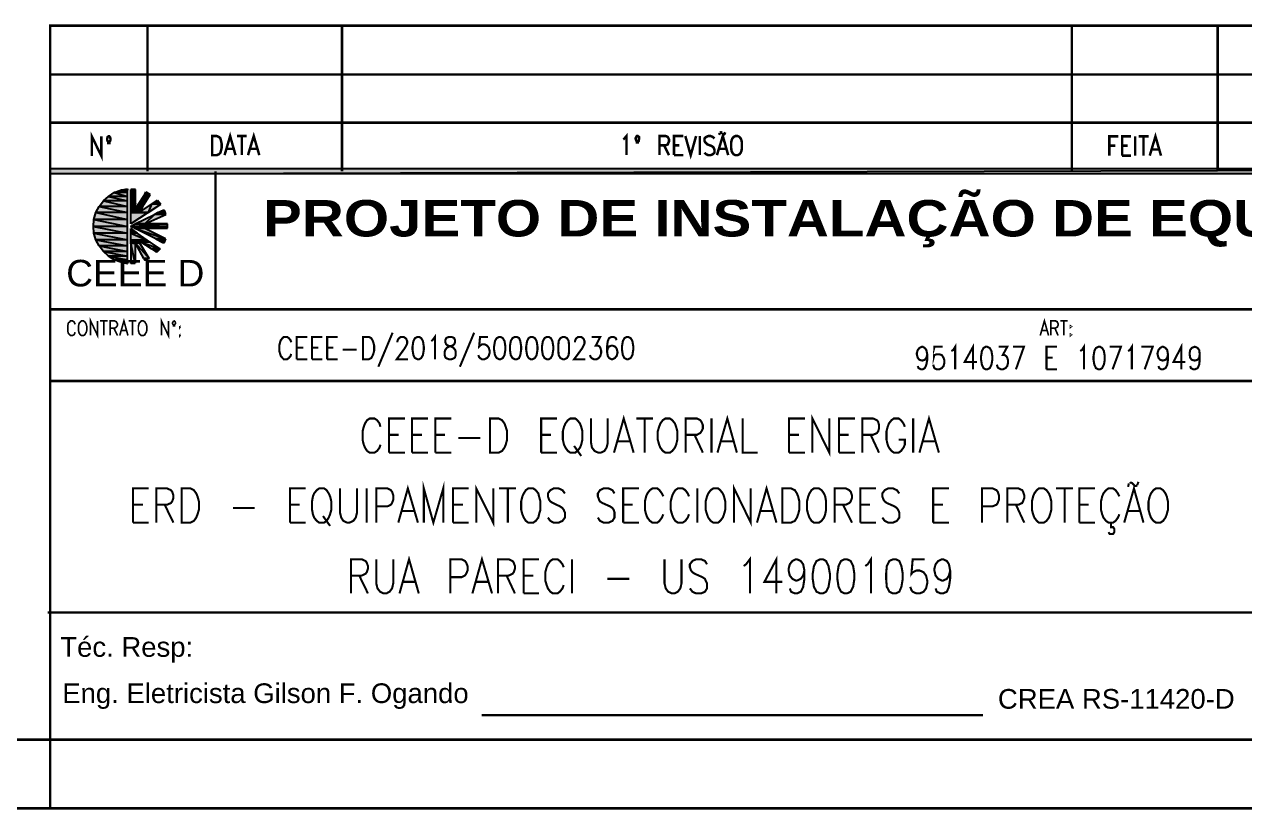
# Model space of a CAD drawing. Header units: millimetres. Extents: x 7 to 427, y 16 to 313.
# Drawn here: x 239.7 to 363.7, y 15.7 to 95.5 of the extents above; entities that cross this region are included whole.
import ezdxf

# ---------------------------------------------------------------- set-up
doc = ezdxf.new("R2010")
doc.units = ezdxf.units.MM
for name, color, linetype in [('H', 7, 'Continuous'), ('P', 7, 'Continuous'), ('T', 7, 'Continuous')]:
    doc.layers.add(name, color=color, linetype=linetype)

msp = doc.modelspace()

# ---------------------------------------------------------------- hatches: boundary and pattern name
at = {"layer": 'H', "linetype": 'Continuous'}
for points in [[(242.27, 80.257), (242.27, 80.768), (420.247, 80.768), (420.247, 80.257), (242.27, 80.257)], [(248.197, 77.982), (248.797, 78.352), (250.155, 78.352), (250.155, 77.982), (248.197, 77.982)], [(248.797, 78.352), (249.467, 78.617), (250.155, 78.617), (250.155, 78.352), (248.797, 78.352)], [(249.467, 78.617), (250.155, 78.74), (250.155, 78.617), (249.467, 78.617)], [(250.49, 77.17), (250.49, 78.705), (250.948, 78.705), (250.948, 77.17), (250.49, 77.17)], [(251.248, 77.17), (251.883, 78.193), (252.43, 78.193), (251.848, 77.17), (251.248, 77.17)], [(251.883, 78.193), (252.007, 78.44), (252.43, 78.193), (251.883, 78.193)], [(246.927, 76.323), (247.262, 76.958), (250.155, 76.958), (250.155, 76.323), (246.927, 76.323)], [(247.262, 76.958), (247.685, 77.523), (250.155, 77.523), (250.155, 76.958), (247.262, 76.958)], [(247.685, 77.523), (248.197, 77.982), (250.155, 77.982), (250.155, 77.523), (247.685, 77.523)], [(250.49, 76.623), (250.49, 77.17), (250.948, 77.17), (250.948, 76.623), (250.49, 76.623)], [(250.948, 76.623), (251.248, 77.17), (251.848, 77.17), (251.548, 76.623), (250.948, 76.623)], [(251.337, 76.323), (252.554, 77.17), (253.524, 77.17), (252.218, 76.323), (251.337, 76.323)], [(252.554, 77.17), (253.189, 77.593), (253.524, 77.17), (252.554, 77.17)], [(246.68, 74.93), (246.715, 75.653), (250.155, 75.653), (250.155, 74.93), (246.68, 74.93)], [(246.715, 75.653), (246.927, 76.323), (250.155, 76.323), (250.155, 75.653), (246.715, 75.653)], [(250.49, 76.323), (250.49, 76.623), (251.548, 76.623), (251.337, 76.323), (250.49, 76.323)], [(250.49, 75.177), (250.49, 76.323), (252.218, 76.323), (250.49, 75.177)], [(250.913, 75.177), (252.906, 76.165), (254.035, 76.165), (251.883, 75.177), (250.913, 75.177)], [(252.906, 76.165), (253.242, 76.323), (253.965, 76.323), (254.035, 76.165), (252.906, 76.165)], [(253.242, 76.323), (253.824, 76.623), (253.965, 76.323), (253.242, 76.323)], [(246.715, 74.26), (246.68, 74.93), (250.155, 74.93), (250.155, 74.26), (246.715, 74.26)], [(250.437, 74.93), (250.913, 75.177), (254.212, 75.177), (254.212, 74.93), (250.437, 74.93)], [(250.825, 74.754), (250.437, 74.93), (254.212, 74.93), (254.212, 74.754), (250.825, 74.754)], [(250.49, 74.26), (250.49, 74.718), (251.125, 74.26), (250.49, 74.26)], [(253.03, 73.66), (250.825, 74.754), (251.848, 74.754), (254, 73.66), (253.03, 73.66)], [(246.927, 73.572), (246.715, 74.26), (250.155, 74.26), (250.155, 73.572), (246.927, 73.572)], [(247.262, 72.937), (246.927, 73.572), (250.155, 73.572), (250.155, 72.937), (247.262, 72.937)], [(250.49, 73.537), (250.49, 74.26), (251.125, 74.26), (252.13, 73.537), (250.49, 73.537)], [(250.49, 73.325), (250.49, 73.537), (251.213, 73.537), (251.337, 73.325), (250.49, 73.325)], [(250.49, 73.237), (250.49, 73.325), (250.913, 73.325), (250.913, 73.237), (250.49, 73.237)], [(250.49, 71.173), (250.49, 73.237), (250.913, 71.208), (250.49, 71.173)], [(250.913, 71.208), (250.49, 73.237), (250.913, 73.237), (250.913, 71.208)], [(250.948, 73.237), (250.913, 73.325), (251.337, 73.325), (251.372, 73.237), (250.948, 73.237)], [(251.795, 71.667), (250.948, 73.237), (251.372, 73.237), (252.342, 71.667), (251.795, 71.667)], [(251.548, 73.325), (251.213, 73.537), (252.13, 73.537), (252.43, 73.325), (251.548, 73.325)], [(252.554, 72.637), (251.548, 73.325), (252.43, 73.325), (253.453, 72.637), (252.554, 72.637)], [(253.824, 73.237), (253.665, 73.325), (253.03, 73.66), (253.877, 73.325), (253.824, 73.237)], [(253.877, 73.325), (253.03, 73.66), (254, 73.66), (253.877, 73.325)], [(247.685, 72.39), (247.262, 72.937), (250.155, 72.937), (250.155, 72.39), (247.685, 72.39)], [(248.197, 71.931), (247.685, 72.39), (250.155, 72.39), (250.155, 71.931), (248.197, 71.931)], [(253.118, 72.302), (252.977, 72.39), (252.554, 72.637), (253.189, 72.39), (253.118, 72.302)], [(253.189, 72.39), (252.554, 72.637), (253.453, 72.637), (253.189, 72.39)], [(248.797, 71.543), (248.197, 71.931), (250.155, 71.931), (250.155, 71.543), (248.797, 71.543)], [(249.467, 71.296), (248.797, 71.543), (250.155, 71.543), (250.155, 71.296), (249.467, 71.296)], [(250.102, 71.173), (249.467, 71.296), (250.155, 71.173), (250.102, 71.173)], [(250.155, 71.173), (249.467, 71.296), (250.155, 71.296), (250.155, 71.173)], [(251.919, 71.455), (251.883, 71.543), (251.795, 71.667), (252.06, 71.543), (251.919, 71.455)], [(252.06, 71.543), (251.795, 71.667), (252.342, 71.667), (252.06, 71.543)]]:
    msp.add_hatch(color=256, dxfattribs=at).paths.add_polyline_path(points)

# ---------------------------------------------------------------- linework, layer by layer
at = {"layer": 'P'}
for points, const_width in [([(242.27, 22.789), (242.27, 95.338), (420.229, 95.338), (420.229, 22.789), (242.27, 22.789)], 0.254), ([(252.166, 80.522), (252.166, 95.338)], 0.254), ([(271.939, 80.522), (271.939, 95.338)], 0.254), ([(346.11, 80.522), (346.11, 95.338)], 0.254), ([(360.927, 80.522), (360.927, 95.338)], 0.254), ([(242.27, 90.382), (420.229, 90.382)], 0.254), ([(242.27, 85.478), (420.229, 85.478)], 0.254), ([(246.503, 82.091), (246.503, 84.085), (247.474, 82.091), (247.474, 84.085)], 0.254), ([(259.997, 82.18), (260.562, 84.12), (261.108, 82.18)], 0.254), ([(262.378, 82.18), (262.961, 84.12), (263.525, 82.18)], 0.254), ([(300.514, 83.785), (300.637, 83.873), (300.849, 84.12), (300.849, 82.18)], 0.254), ([(310.039, 82.18), (310.638, 84.12), (311.185, 82.18)], 0.254), ([(310.25, 84.243), (310.339, 84.42)], 0.254), ([(310.55, 84.455), (310.48, 84.49), (310.409, 84.49), (310.339, 84.455)], 0.254), ([(310.55, 84.42), (310.586, 84.332)], 0.254), ([(310.638, 84.349), (310.691, 84.296), (310.78, 84.296), (310.85, 84.349)], 0.254), ([(310.797, 84.332), (310.885, 84.508)], 0.254), ([(354.03, 82.127), (354.612, 84.085), (355.177, 82.127)], 0.254), ([(248.285, 84.085), (248.197, 84.085), (248.109, 84.032), (248.056, 83.82), (248.056, 83.749), (248.109, 83.608), (248.197, 83.538), (248.285, 83.538), (248.356, 83.608), (248.408, 83.749), (248.408, 83.82), (248.356, 83.996), (248.285, 84.085)], 0.254), ([(248.056, 83.397), (248.408, 83.397)], 0.254), ([(258.727, 82.18), (258.727, 84.12), (259.203, 84.12), (259.415, 84.032), (259.574, 83.873), (259.627, 83.661), (259.697, 83.361), (259.697, 82.903), (259.627, 82.638), (259.574, 82.427), (259.415, 82.268), (259.203, 82.18), (258.727, 82.18)], 0.254), ([(261.267, 84.12), (262.255, 84.12)], 0.254), ([(261.743, 84.12), (261.743, 82.18)], 0.254), ([(301.995, 84.12), (301.907, 84.12), (301.837, 84.032), (301.784, 83.908), (301.784, 83.82), (301.837, 83.661), (301.907, 83.573), (301.995, 83.573), (302.084, 83.608), (302.119, 83.82), (302.119, 83.908), (302.119, 84.032), (301.995, 84.12)], 0.254), ([(301.784, 83.485), (302.119, 83.485)], 0.254), ([(304.2, 82.18), (304.2, 84.12), (304.835, 84.12), (305.047, 84.032), (305.082, 83.961), (305.17, 83.785), (305.17, 83.573), (305.082, 83.397), (305.047, 83.273), (304.835, 83.185), (304.2, 83.185)], 0.254), ([(304.659, 83.185), (305.17, 82.18)], 0.254), ([(305.682, 82.18), (305.682, 84.12), (306.617, 84.12)], 0.254), ([(305.682, 83.185), (306.229, 83.185)], 0.254), ([(306.828, 84.12), (307.375, 82.18), (307.922, 84.12)], 0.254), ([(308.31, 84.12), (308.31, 82.18)], 0.254), ([(309.792, 83.873), (309.615, 84.032), (309.404, 84.12), (309.157, 84.12), (308.945, 84.032), (308.769, 83.873), (308.769, 83.661), (308.857, 83.485), (308.945, 83.397), (309.069, 83.273), (309.492, 83.114), (309.615, 83.026), (309.704, 82.938), (309.792, 82.726), (309.792, 82.427), (309.615, 82.268), (309.404, 82.18), (309.157, 82.18), (308.945, 82.268), (308.769, 82.427)], 0.254), ([(311.908, 84.12), (311.732, 84.032), (311.609, 83.873), (311.52, 83.661), (311.485, 83.397), (311.485, 82.938), (311.52, 82.638), (311.609, 82.427), (311.732, 82.268), (311.908, 82.18), (312.155, 82.18), (312.332, 82.268), (312.455, 82.427), (312.543, 82.638), (312.579, 82.938), (312.579, 83.397), (312.543, 83.661), (312.455, 83.873), (312.332, 84.032), (312.155, 84.12), (311.908, 84.12)], 0.254), ([(349.92, 82.127), (349.92, 84.085), (350.855, 84.085)], 0.254), ([(349.92, 83.15), (350.52, 83.15)], 0.254), ([(351.226, 82.127), (351.226, 84.085), (352.125, 84.085)], 0.254), ([(351.226, 83.15), (351.79, 83.15)], 0.254), ([(352.548, 84.085), (352.548, 82.127)], 0.254), ([(352.919, 84.085), (353.907, 84.085)], 0.254), ([(353.395, 84.085), (353.395, 82.127)], 0.254), ([(260.209, 82.815), (260.897, 82.815)], 0.254), ([(262.59, 82.815), (263.313, 82.815)], 0.254), ([(305.682, 82.18), (306.617, 82.18)], 0.254), ([(310.25, 82.815), (310.974, 82.815)], 0.254), ([(351.226, 82.127), (352.125, 82.127)], 0.254), ([(354.242, 82.762), (354.965, 82.762)], 0.254), ([(259.08, 66.516), (259.08, 80.522)], 0.254), ([(242.27, 66.516), (420.229, 66.516)], 0.254), ([(244.81, 64.982), (244.757, 65.123), (244.687, 65.246), (244.546, 65.334), (244.334, 65.334), (244.263, 65.246), (244.122, 65.123), (244.087, 64.982), (244.052, 64.77), (244.052, 64.4), (244.087, 64.188), (244.122, 64.064), (244.263, 63.923), (244.334, 63.853), (244.546, 63.853), (244.687, 63.923), (244.757, 64.064), (244.81, 64.188)], 0.169), ([(245.445, 65.334), (245.357, 65.246), (245.233, 65.123), (245.181, 64.982), (245.145, 64.77), (245.145, 64.4), (245.181, 64.188), (245.233, 64.064), (245.357, 63.923), (245.445, 63.853), (245.657, 63.853), (245.78, 63.923), (245.868, 64.064), (245.939, 64.188), (245.992, 64.4), (245.992, 64.77), (245.939, 64.982), (245.868, 65.123), (245.78, 65.246), (245.657, 65.334), (245.445, 65.334)], 0.169), ([(246.38, 63.853), (246.38, 65.334), (247.086, 63.853), (247.086, 65.334)], 0.169), ([(247.35, 65.334), (248.109, 65.334)], 0.169), ([(247.721, 65.334), (247.721, 63.853)], 0.169), ([(248.356, 63.853), (248.356, 65.334), (248.832, 65.334), (248.991, 65.246), (249.114, 65.035), (249.114, 64.911), (249.043, 64.77), (248.991, 64.699), (248.832, 64.611), (248.356, 64.611)], 0.169), ([(248.744, 64.611), (249.114, 63.853)], 0.169), ([(249.343, 63.853), (249.767, 65.334), (250.172, 63.853)], 0.169), ([(250.261, 65.334), (251.037, 65.334)], 0.169), ([(250.649, 65.334), (250.649, 63.853)], 0.169), ([(251.531, 65.334), (251.46, 65.246), (251.319, 65.123), (251.284, 64.982), (251.231, 64.77), (251.231, 64.4), (251.284, 64.188), (251.319, 64.064), (251.46, 63.923), (251.531, 63.853), (251.742, 63.853), (251.883, 63.923), (251.954, 64.064), (252.042, 64.188), (252.095, 64.4), (252.095, 64.77), (252.042, 64.982), (251.954, 65.123), (251.883, 65.246), (251.742, 65.334), (251.531, 65.334)], 0.169), ([(253.577, 63.853), (253.577, 65.334), (254.282, 63.853), (254.282, 65.334)], 0.169), ([(254.882, 65.334), (254.794, 65.282), (254.706, 65.158), (254.706, 65.07), (254.758, 64.982), (254.847, 64.911), (254.917, 64.946), (255.005, 65.07), (255.005, 65.158), (254.97, 65.246), (254.882, 65.334)], 0.169), ([(254.706, 64.823), (255.005, 64.823)], 0.169), ([(255.464, 64.823), (255.464, 64.699), (255.517, 64.77)], 0.169), ([(342.9, 63.853), (343.323, 65.334), (343.747, 63.853)], 0.169), ([(343.994, 63.853), (343.994, 65.334), (344.452, 65.334), (344.629, 65.246), (344.717, 65.035), (344.717, 64.911), (344.664, 64.77), (344.629, 64.699), (344.452, 64.611), (343.994, 64.611)], 0.169), ([(344.382, 64.611), (344.717, 63.853)], 0.169), ([(344.928, 65.334), (345.687, 65.334)], 0.169), ([(345.299, 65.334), (345.299, 63.853)], 0.169), ([(345.987, 64.823), (345.987, 64.699), (346.075, 64.77), (345.987, 64.823)], 0.169), ([(249.467, 64.347), (250.014, 64.347)], 0.169), ([(255.464, 63.976), (255.464, 63.853), (255.517, 63.923)], 0.169), ([(266.771, 63.165), (266.7, 63.377), (266.524, 63.588), (266.347, 63.712), (266.012, 63.712), (265.889, 63.588), (265.712, 63.377), (265.642, 63.165), (265.553, 62.83), (265.553, 62.318), (265.642, 61.983), (265.712, 61.771), (265.889, 61.56), (266.012, 61.436), (266.347, 61.436), (266.524, 61.56), (266.7, 61.771), (266.771, 61.983)], 0.212), ([(267.335, 61.436), (267.335, 63.712), (268.393, 63.712)], 0.212), ([(268.887, 61.436), (268.887, 63.712), (269.946, 63.712)], 0.212), ([(270.422, 61.436), (270.422, 63.712), (271.48, 63.712)], 0.212), ([(274.055, 61.436), (274.055, 63.712), (274.655, 63.712), (274.902, 63.588), (275.026, 63.377), (275.114, 63.165), (275.202, 62.83), (275.202, 62.318), (275.114, 61.983), (275.026, 61.771), (274.902, 61.56), (274.655, 61.436), (274.055, 61.436)], 0.212), ([(277.072, 64.135), (275.625, 60.678)], 0.212), ([(277.566, 63.165), (277.566, 63.288), (277.654, 63.5), (277.742, 63.588), (277.918, 63.712), (278.201, 63.712), (278.377, 63.588), (278.465, 63.5), (278.553, 63.288), (278.553, 63.041), (278.465, 62.83), (278.289, 62.53), (277.495, 61.436), (278.624, 61.436)], 0.212), ([(279.612, 63.712), (279.347, 63.588), (279.188, 63.288), (279.1, 62.742), (279.1, 62.406), (279.188, 61.86), (279.347, 61.56), (279.612, 61.436), (279.77, 61.436), (279.982, 61.56), (280.158, 61.86), (280.247, 62.406), (280.247, 62.742), (280.158, 63.288), (279.982, 63.588), (279.77, 63.712), (279.612, 63.712)], 0.212), ([(281.005, 63.288), (281.129, 63.377), (281.376, 63.712), (281.376, 61.436)], 0.212), ([(282.787, 63.712), (282.522, 63.588), (282.434, 63.377), (282.434, 63.165), (282.522, 62.953), (282.698, 62.83), (282.981, 62.742), (283.245, 62.618), (283.422, 62.406), (283.492, 62.195), (283.492, 61.86), (283.422, 61.648), (283.333, 61.56), (283.069, 61.436), (282.787, 61.436), (282.522, 61.56), (282.434, 61.648), (282.363, 61.86), (282.363, 62.195), (282.434, 62.406), (282.61, 62.618), (282.857, 62.742), (283.157, 62.83), (283.333, 62.953), (283.422, 63.165), (283.422, 63.377), (283.333, 63.588), (283.069, 63.712), (282.787, 63.712)], 0.212), ([(285.362, 64.135), (283.916, 60.678)], 0.212), ([(286.755, 63.712), (285.962, 63.712), (285.873, 62.742), (285.962, 62.83), (286.156, 62.953), (286.42, 62.953), (286.667, 62.83), (286.844, 62.618), (286.932, 62.318), (286.932, 62.071), (286.844, 61.771), (286.667, 61.56), (286.42, 61.436), (286.156, 61.436), (285.962, 61.56), (285.873, 61.648), (285.785, 61.86)], 0.212), ([(287.902, 63.712), (287.655, 63.588), (287.479, 63.288), (287.39, 62.742), (287.39, 62.406), (287.479, 61.86), (287.655, 61.56), (287.902, 61.436), (288.025, 61.436), (288.272, 61.56), (288.449, 61.86), (288.537, 62.406), (288.537, 62.742), (288.449, 63.288), (288.272, 63.588), (288.025, 63.712), (287.902, 63.712)], 0.212), ([(289.507, 63.712), (289.26, 63.588), (289.084, 63.288), (288.996, 62.742), (288.996, 62.406), (289.084, 61.86), (289.26, 61.56), (289.507, 61.436), (289.683, 61.436), (289.93, 61.56), (290.054, 61.86), (290.142, 62.406), (290.142, 62.742), (290.054, 63.288), (289.93, 63.588), (289.683, 63.712), (289.507, 63.712)], 0.212), ([(291.112, 63.712), (290.901, 63.588), (290.742, 63.288), (290.654, 62.742), (290.654, 62.406), (290.742, 61.86), (290.901, 61.56), (291.112, 61.436), (291.289, 61.436), (291.536, 61.56), (291.712, 61.86), (291.8, 62.406), (291.8, 62.742), (291.712, 63.288), (291.536, 63.588), (291.289, 63.712), (291.112, 63.712)], 0.212), ([(292.77, 63.712), (292.523, 63.588), (292.347, 63.288), (292.259, 62.742), (292.259, 62.406), (292.347, 61.86), (292.523, 61.56), (292.77, 61.436), (292.947, 61.436), (293.158, 61.56), (293.317, 61.86), (293.405, 62.406), (293.405, 62.742), (293.317, 63.288), (293.158, 63.588), (292.947, 63.712), (292.77, 63.712)], 0.212), ([(294.375, 63.712), (294.128, 63.588), (293.952, 63.288), (293.917, 62.742), (293.917, 62.406), (293.952, 61.86), (294.128, 61.56), (294.375, 61.436), (294.552, 61.436), (294.799, 61.56), (294.975, 61.86), (295.01, 62.406), (295.01, 62.742), (294.975, 63.288), (294.799, 63.588), (294.552, 63.712), (294.375, 63.712)], 0.212), ([(295.61, 63.165), (295.61, 63.288), (295.698, 63.5), (295.769, 63.588), (295.945, 63.712), (296.245, 63.712), (296.404, 63.588), (296.492, 63.5), (296.58, 63.288), (296.58, 63.041), (296.492, 62.83), (296.333, 62.53), (295.522, 61.436), (296.668, 61.436)], 0.212), ([(297.303, 63.712), (298.185, 63.712), (297.727, 62.83), (297.938, 62.83), (298.097, 62.742), (298.185, 62.618), (298.274, 62.318), (298.274, 62.071), (298.185, 61.771), (298.027, 61.56), (297.815, 61.436), (297.55, 61.436), (297.303, 61.56), (297.215, 61.648), (297.127, 61.86)], 0.212), ([(299.843, 63.377), (299.755, 63.588), (299.508, 63.712), (299.332, 63.712), (299.085, 63.588), (298.944, 63.288), (298.873, 62.742), (298.873, 62.195), (298.944, 61.771), (299.085, 61.56), (299.332, 61.436), (299.42, 61.436), (299.667, 61.56), (299.843, 61.771), (299.932, 62.071), (299.932, 62.195), (299.843, 62.53), (299.667, 62.742), (299.42, 62.83), (299.332, 62.83), (299.085, 62.742), (298.944, 62.53), (298.873, 62.195)], 0.212), ([(300.902, 63.712), (300.637, 63.588), (300.478, 63.288), (300.39, 62.742), (300.39, 62.406), (300.478, 61.86), (300.637, 61.56), (300.902, 61.436), (301.025, 61.436), (301.272, 61.56), (301.449, 61.86), (301.537, 62.406), (301.537, 62.742), (301.449, 63.288), (301.272, 63.588), (301.025, 63.712), (300.902, 63.712)], 0.212), ([(343.023, 64.347), (343.57, 64.347)], 0.169), ([(345.987, 63.976), (345.987, 63.853), (346.075, 63.923), (345.987, 63.976)], 0.169), ([(267.335, 62.618), (268.005, 62.618)], 0.212), ([(268.887, 62.618), (269.522, 62.618)], 0.212), ([(270.422, 62.618), (271.057, 62.618)], 0.212), ([(271.992, 62.406), (273.42, 62.406)], 0.212), ([(331.417, 61.948), (331.329, 61.595), (331.17, 61.383), (330.958, 61.313), (330.87, 61.313), (330.623, 61.383), (330.447, 61.595), (330.359, 61.948), (330.359, 62.071), (330.447, 62.371), (330.623, 62.583), (330.87, 62.706), (330.958, 62.706), (331.17, 62.583), (331.329, 62.371), (331.417, 61.948), (331.417, 61.383), (331.329, 60.889), (331.17, 60.537), (330.958, 60.413), (330.782, 60.413), (330.535, 60.537), (330.447, 60.748)], 0.212), ([(332.987, 62.706), (332.14, 62.706), (332.105, 61.736), (332.14, 61.86), (332.387, 61.948), (332.652, 61.948), (332.899, 61.86), (333.075, 61.595), (333.163, 61.313), (333.163, 61.101), (333.075, 60.748), (332.899, 60.537), (332.652, 60.413), (332.387, 60.413), (332.14, 60.537), (332.105, 60.625), (332.017, 60.889)], 0.212), ([(333.869, 62.283), (334.045, 62.371), (334.257, 62.706), (334.257, 60.413)], 0.212), ([(336.074, 60.413), (336.074, 62.706), (335.227, 61.172), (336.462, 61.172)], 0.212), ([(337.344, 62.706), (337.132, 62.583), (336.973, 62.283), (336.885, 61.736), (336.885, 61.383), (336.973, 60.889), (337.132, 60.537), (337.344, 60.413), (337.52, 60.413), (337.767, 60.537), (337.943, 60.889), (338.032, 61.383), (338.032, 61.736), (337.943, 62.283), (337.767, 62.583), (337.52, 62.706), (337.344, 62.706)], 0.212), ([(338.667, 62.706), (339.549, 62.706), (339.09, 61.86), (339.302, 61.86), (339.46, 61.736), (339.549, 61.595), (339.637, 61.313), (339.637, 61.101), (339.549, 60.748), (339.372, 60.537), (339.125, 60.413), (338.914, 60.413), (338.667, 60.537), (338.578, 60.625), (338.49, 60.889)], 0.212), ([(340.431, 60.413), (341.242, 62.706), (340.148, 62.706)], 0.212), ([(343.535, 60.413), (343.535, 62.706), (344.593, 62.706)], 0.212), ([(346.957, 62.283), (347.133, 62.371), (347.345, 62.706), (347.345, 60.413)], 0.212), ([(348.827, 62.706), (348.562, 62.583), (348.403, 62.283), (348.315, 61.736), (348.315, 61.383), (348.403, 60.889), (348.562, 60.537), (348.827, 60.413), (348.985, 60.413), (349.197, 60.537), (349.373, 60.889), (349.462, 61.383), (349.462, 61.736), (349.373, 62.283), (349.197, 62.583), (348.985, 62.706), (348.827, 62.706)], 0.212), ([(350.255, 60.413), (351.102, 62.706), (349.956, 62.706)], 0.212), ([(351.825, 62.283), (352.002, 62.371), (352.213, 62.706), (352.213, 60.413)], 0.212), ([(353.519, 60.413), (354.33, 62.706), (353.183, 62.706)], 0.212), ([(355.882, 61.948), (355.812, 61.595), (355.635, 61.383), (355.388, 61.313), (355.3, 61.313), (355.088, 61.383), (354.912, 61.595), (354.824, 61.948), (354.824, 62.071), (354.912, 62.371), (355.088, 62.583), (355.3, 62.706), (355.388, 62.706), (355.635, 62.583), (355.812, 62.371), (355.882, 61.948), (355.882, 61.383), (355.812, 60.889), (355.635, 60.537), (355.388, 60.413), (355.212, 60.413), (355, 60.537), (354.912, 60.748)], 0.212), ([(357.24, 60.413), (357.24, 62.706), (356.447, 61.172), (357.664, 61.172)], 0.212), ([(359.11, 61.948), (359.057, 61.595), (358.898, 61.383), (358.634, 61.313), (358.563, 61.313), (358.299, 61.383), (358.14, 61.595), (358.087, 61.948), (358.087, 62.071), (358.14, 62.371), (358.299, 62.583), (358.563, 62.706), (358.634, 62.706), (358.898, 62.583), (359.057, 62.371), (359.11, 61.948), (359.11, 61.383), (359.057, 60.889), (358.898, 60.537), (358.634, 60.413), (358.475, 60.413), (358.211, 60.537), (358.14, 60.748)], 0.212), ([(267.335, 61.436), (268.393, 61.436)], 0.212), ([(268.887, 61.436), (269.946, 61.436)], 0.212), ([(270.422, 61.436), (271.48, 61.436)], 0.212), ([(343.535, 61.595), (344.17, 61.595)], 0.212), ([(343.535, 60.413), (344.593, 60.413)], 0.212), ([(242.27, 59.231), (375.708, 59.231)], 0.254), ([(319.74, 51.947), (319.74, 55.421), (321.469, 51.947), (321.469, 55.421)], 0.212), ([(275.837, 54.575), (275.749, 54.91), (275.502, 55.245), (275.237, 55.421), (274.743, 55.421), (274.479, 55.245), (274.267, 54.91), (274.144, 54.575), (274.02, 54.116), (274.02, 53.269), (274.144, 52.758), (274.267, 52.458), (274.479, 52.123), (274.743, 51.947), (275.237, 51.947), (275.502, 52.123), (275.749, 52.458), (275.837, 52.758)], 0.212), ([(276.719, 51.947), (276.719, 55.421), (278.342, 55.421)], 0.212), ([(279.047, 51.947), (279.047, 55.421), (280.67, 55.421)], 0.212), ([(281.428, 51.947), (281.428, 55.421), (283.034, 55.421)], 0.212), ([(286.967, 51.947), (286.967, 55.421), (287.867, 55.421), (288.202, 55.245), (288.449, 54.91), (288.572, 54.575), (288.713, 54.116), (288.713, 53.269), (288.572, 52.758), (288.449, 52.458), (288.202, 52.123), (287.867, 51.947), (286.967, 51.947)], 0.212), ([(292.171, 51.947), (292.171, 55.421), (293.793, 55.421)], 0.212), ([(295.134, 55.421), (294.887, 55.245), (294.64, 54.91), (294.499, 54.575), (294.375, 54.116), (294.375, 53.269), (294.499, 52.758), (294.64, 52.458), (294.887, 52.123), (295.134, 51.947), (295.645, 51.947), (295.857, 52.123), (296.122, 52.458), (296.245, 52.758), (296.369, 53.269), (296.369, 54.116), (296.245, 54.575), (296.122, 54.91), (295.857, 55.245), (295.645, 55.421), (295.134, 55.421)], 0.212), ([(297.251, 55.421), (297.251, 52.917), (297.339, 52.458), (297.603, 52.123), (297.974, 51.947), (298.238, 51.947), (298.609, 52.123), (298.82, 52.458), (298.944, 52.917), (298.944, 55.421)], 0.212), ([(299.579, 51.947), (300.567, 55.421), (301.572, 51.947)], 0.212), ([(301.837, 55.421), (303.53, 55.421)], 0.212), ([(302.683, 55.421), (302.683, 51.947)], 0.212), ([(304.8, 55.421), (304.535, 55.245), (304.288, 54.91), (304.165, 54.575), (304.024, 54.116), (304.024, 53.269), (304.165, 52.758), (304.288, 52.458), (304.535, 52.123), (304.8, 51.947), (305.259, 51.947), (305.506, 52.123), (305.77, 52.458), (305.894, 52.758), (306.017, 53.269), (306.017, 54.116), (305.894, 54.575), (305.77, 54.91), (305.506, 55.245), (305.259, 55.421), (304.8, 55.421)], 0.212), ([(306.864, 51.947), (306.864, 55.421), (308.01, 55.421), (308.345, 55.245), (308.469, 55.086), (308.61, 54.751), (308.61, 54.398), (308.469, 54.116), (308.345, 53.94), (308.01, 53.763), (306.864, 53.763)], 0.212), ([(309.492, 55.421), (309.492, 51.947)], 0.212), ([(310.092, 51.947), (311.097, 55.421), (312.067, 51.947)], 0.212), ([(312.667, 55.421), (312.667, 51.947), (314.184, 51.947)], 0.212), ([(317.359, 51.947), (317.359, 55.421), (318.982, 55.421)], 0.212), ([(322.439, 51.947), (322.439, 55.421), (324.062, 55.421)], 0.212), ([(324.82, 51.947), (324.82, 55.421), (325.914, 55.421), (326.302, 55.245), (326.425, 55.086), (326.513, 54.751), (326.513, 54.398), (326.425, 54.116), (326.302, 53.94), (325.914, 53.763), (324.82, 53.763)], 0.212), ([(329.142, 54.575), (329.001, 54.91), (328.754, 55.245), (328.507, 55.421), (328.03, 55.421), (327.783, 55.245), (327.519, 54.91), (327.395, 54.575), (327.272, 54.116), (327.272, 53.269), (327.395, 52.758), (327.519, 52.458), (327.783, 52.123), (328.03, 51.947), (328.507, 51.947), (328.754, 52.123), (329.001, 52.458), (329.142, 52.758), (329.142, 53.269), (328.507, 53.269)], 0.212), ([(329.988, 55.421), (329.988, 51.947)], 0.212), ([(330.623, 51.947), (331.593, 55.421), (332.599, 51.947)], 0.212), ([(276.719, 53.763), (277.689, 53.763)], 0.212), ([(279.047, 53.763), (280.07, 53.763)], 0.212), ([(281.428, 53.763), (282.399, 53.763)], 0.212), ([(283.757, 53.428), (285.997, 53.428)], 0.212), ([(292.171, 53.763), (293.158, 53.763)], 0.212), ([(307.763, 53.763), (308.61, 51.947)], 0.212), ([(317.359, 53.763), (318.382, 53.763)], 0.212), ([(322.439, 53.763), (323.427, 53.763)], 0.212), ([(325.667, 53.763), (326.513, 51.947)], 0.212), ([(295.522, 52.634), (296.245, 51.611)], 0.212), ([(299.967, 53.093), (301.202, 53.093)], 0.212), ([(310.462, 53.093), (311.697, 53.093)], 0.212), ([(330.994, 53.093), (332.228, 53.093)], 0.212), ([(276.719, 51.947), (278.342, 51.947)], 0.212), ([(279.047, 51.947), (280.67, 51.947)], 0.212), ([(281.428, 51.947), (283.034, 51.947)], 0.212), ([(292.171, 51.947), (293.793, 51.947)], 0.212), ([(317.359, 51.947), (318.982, 51.947)], 0.212), ([(322.439, 51.947), (324.062, 51.947)], 0.212), ([(250.684, 44.838), (250.684, 48.313), (252.289, 48.313)], 0.212), ([(253.065, 44.838), (253.065, 48.313), (254.159, 48.313), (254.547, 48.137), (254.67, 47.978), (254.794, 47.625), (254.794, 47.343), (254.67, 46.99), (254.547, 46.831), (254.159, 46.655), (253.065, 46.655)], 0.212), ([(255.64, 44.838), (255.64, 48.313), (256.522, 48.313), (256.875, 48.137), (257.122, 47.801), (257.246, 47.502), (257.387, 46.99), (257.387, 46.143), (257.246, 45.685), (257.122, 45.35), (256.875, 45.014), (256.522, 44.838), (255.64, 44.838)], 0.212), ([(266.647, 44.838), (266.647, 48.313), (268.252, 48.313)], 0.212), ([(269.61, 48.313), (269.363, 48.137), (269.099, 47.801), (268.975, 47.502), (268.887, 46.99), (268.887, 46.143), (268.975, 45.685), (269.099, 45.35), (269.363, 45.014), (269.61, 44.838), (270.122, 44.838), (270.369, 45.014), (270.581, 45.35), (270.722, 45.685), (270.845, 46.143), (270.845, 46.99), (270.722, 47.502), (270.581, 47.801), (270.369, 48.137), (270.122, 48.313), (269.61, 48.313)], 0.212), ([(271.727, 48.313), (271.727, 45.861), (271.851, 45.35), (272.062, 45.014), (272.45, 44.838), (272.697, 44.838), (273.085, 45.014), (273.332, 45.35), (273.456, 45.861), (273.456, 48.313)], 0.212), ([(274.443, 48.313), (274.443, 44.838)], 0.212), ([(275.414, 44.838), (275.414, 48.313), (276.56, 48.313), (276.895, 48.137), (277.019, 47.978), (277.142, 47.625), (277.142, 47.166), (277.019, 46.831), (276.895, 46.655), (276.56, 46.496), (275.414, 46.496)], 0.212), ([(277.654, 44.838), (278.624, 48.313), (279.647, 44.838)], 0.212), ([(280.247, 44.838), (280.247, 48.313), (281.217, 44.838), (282.222, 48.313), (282.222, 44.838)], 0.212), ([(283.21, 44.838), (283.21, 48.313), (284.815, 48.313)], 0.212), ([(285.574, 44.838), (285.574, 48.313), (287.302, 44.838), (287.302, 48.313)], 0.212), ([(287.902, 48.313), (289.631, 48.313)], 0.212), ([(288.784, 48.313), (288.784, 44.838)], 0.212), ([(290.865, 48.313), (290.618, 48.137), (290.407, 47.801), (290.266, 47.502), (290.142, 46.99), (290.142, 46.143), (290.266, 45.685), (290.407, 45.35), (290.618, 45.014), (290.865, 44.838), (291.377, 44.838), (291.624, 45.014), (291.888, 45.35), (291.959, 45.685), (292.1, 46.143), (292.1, 46.99), (291.959, 47.502), (291.888, 47.801), (291.624, 48.137), (291.377, 48.313), (290.865, 48.313)], 0.212), ([(294.587, 47.801), (294.34, 48.137), (293.952, 48.313), (293.441, 48.313), (293.105, 48.137), (292.858, 47.801), (292.858, 47.502), (292.982, 47.166), (293.105, 46.99), (293.37, 46.831), (294.076, 46.496), (294.34, 46.32), (294.464, 46.143), (294.587, 45.861), (294.587, 45.35), (294.34, 45.014), (293.952, 44.838), (293.441, 44.838), (293.105, 45.014), (292.858, 45.35)], 0.212), ([(299.632, 47.801), (299.42, 48.137), (299.032, 48.313), (298.521, 48.313), (298.15, 48.137), (297.938, 47.801), (297.938, 47.502), (298.062, 47.166), (298.15, 46.99), (298.397, 46.831), (299.156, 46.496), (299.42, 46.32), (299.544, 46.143), (299.632, 45.861), (299.632, 45.35), (299.42, 45.014), (299.032, 44.838), (298.521, 44.838), (298.15, 45.014), (297.938, 45.35)], 0.212), ([(300.514, 44.838), (300.514, 48.313), (302.119, 48.313)], 0.212), ([(304.588, 47.502), (304.447, 47.801), (304.2, 48.137), (303.989, 48.313), (303.477, 48.313), (303.23, 48.137), (302.966, 47.801), (302.842, 47.502), (302.719, 46.99), (302.719, 46.143), (302.842, 45.685), (302.966, 45.35), (303.23, 45.014), (303.477, 44.838), (303.989, 44.838), (304.2, 45.014), (304.447, 45.35), (304.588, 45.685)], 0.212), ([(307.199, 47.502), (307.075, 47.801), (306.828, 48.137), (306.564, 48.313), (306.07, 48.313), (305.805, 48.137), (305.594, 47.801), (305.47, 47.502), (305.347, 46.99), (305.347, 46.143), (305.47, 45.685), (305.594, 45.35), (305.805, 45.014), (306.07, 44.838), (306.564, 44.838), (306.828, 45.014), (307.075, 45.35), (307.199, 45.685)], 0.212), ([(308.046, 48.313), (308.046, 44.838)], 0.212), ([(309.668, 48.313), (309.404, 48.137), (309.157, 47.801), (309.033, 47.502), (308.892, 46.99), (308.892, 46.143), (309.033, 45.685), (309.157, 45.35), (309.404, 45.014), (309.668, 44.838), (310.162, 44.838), (310.374, 45.014), (310.638, 45.35), (310.762, 45.685), (310.885, 46.143), (310.885, 46.99), (310.762, 47.502), (310.638, 47.801), (310.374, 48.137), (310.162, 48.313), (309.668, 48.313)], 0.212), ([(311.785, 44.838), (311.785, 48.313), (313.478, 44.838), (313.478, 48.313)], 0.212), ([(314.113, 44.838), (315.083, 48.313), (316.089, 44.838)], 0.212), ([(316.689, 44.838), (316.689, 48.313), (317.571, 48.313), (317.959, 48.137), (318.17, 47.801), (318.294, 47.502), (318.417, 46.99), (318.417, 46.143), (318.294, 45.685), (318.17, 45.35), (317.959, 45.014), (317.571, 44.838), (316.689, 44.838)], 0.212), ([(319.899, 48.313), (319.652, 48.137), (319.44, 47.801), (319.317, 47.502), (319.193, 46.99), (319.193, 46.143), (319.317, 45.685), (319.44, 45.35), (319.652, 45.014), (319.899, 44.838), (320.41, 44.838), (320.675, 45.014), (320.922, 45.35), (321.045, 45.685), (321.134, 46.143), (321.134, 46.99), (321.045, 47.502), (320.922, 47.801), (320.675, 48.137), (320.41, 48.313), (319.899, 48.313)], 0.212), ([(322.016, 44.838), (322.016, 48.313), (323.127, 48.313), (323.497, 48.137), (323.638, 47.978), (323.762, 47.625), (323.762, 47.343), (323.638, 46.99), (323.497, 46.831), (323.127, 46.655), (322.016, 46.655)], 0.212), ([(324.608, 44.838), (324.608, 48.313), (326.214, 48.313)], 0.212), ([(328.577, 47.801), (328.33, 48.137), (327.942, 48.313), (327.448, 48.313), (327.096, 48.137), (326.849, 47.801), (326.849, 47.502), (326.972, 47.166), (327.096, 46.99), (327.307, 46.831), (328.083, 46.496), (328.33, 46.32), (328.454, 46.143), (328.577, 45.861), (328.577, 45.35), (328.33, 45.014), (327.942, 44.838), (327.448, 44.838), (327.096, 45.014), (326.849, 45.35)], 0.212), ([(332.017, 44.838), (332.017, 48.313), (333.622, 48.313)], 0.212), ([(336.973, 44.838), (336.973, 48.313), (338.067, 48.313), (338.455, 48.137), (338.578, 47.978), (338.702, 47.625), (338.702, 47.166), (338.578, 46.831), (338.455, 46.655), (338.067, 46.496), (336.973, 46.496)], 0.212), ([(339.549, 44.838), (339.549, 48.313), (340.695, 48.313), (341.066, 48.137), (341.154, 47.978), (341.277, 47.625), (341.277, 47.343), (341.154, 46.99), (341.066, 46.831), (340.695, 46.655), (339.549, 46.655)], 0.212), ([(342.759, 48.313), (342.547, 48.137), (342.3, 47.801), (342.177, 47.502), (342.053, 46.99), (342.053, 46.143), (342.177, 45.685), (342.3, 45.35), (342.547, 45.014), (342.759, 44.838), (343.27, 44.838), (343.535, 45.014), (343.782, 45.35), (343.905, 45.685), (344.029, 46.143), (344.029, 46.99), (343.905, 47.502), (343.782, 47.801), (343.535, 48.137), (343.27, 48.313), (342.759, 48.313)], 0.212), ([(344.505, 48.313), (346.234, 48.313)], 0.212), ([(345.387, 48.313), (345.387, 44.838)], 0.212), ([(346.869, 44.838), (346.869, 48.313), (348.474, 48.313)], 0.212), ([(350.943, 47.502), (350.802, 47.801), (350.555, 48.137), (350.308, 48.313), (349.832, 48.313), (349.585, 48.137), (349.321, 47.801), (349.197, 47.502), (349.074, 46.99), (349.074, 46.143), (349.197, 45.685), (349.321, 45.35), (349.585, 45.014), (349.832, 44.838), (350.308, 44.838), (350.555, 45.014), (350.802, 45.35), (350.943, 45.685)], 0.212), ([(351.437, 44.838), (352.425, 48.313), (353.395, 44.838)], 0.212), ([(351.825, 48.472), (351.913, 48.824)], 0.212), ([(352.302, 48.807), (352.249, 48.86), (352.16, 48.895), (352.072, 48.895), (352.002, 48.824)], 0.212), ([(352.284, 48.824), (352.425, 48.648)], 0.212), ([(352.443, 48.666), (352.496, 48.595), (352.584, 48.56), (352.672, 48.578), (352.76, 48.63)], 0.212), ([(352.76, 48.648), (352.884, 48.983)], 0.212), ([(354.665, 48.313), (354.401, 48.137), (354.154, 47.801), (354.03, 47.502), (353.907, 46.99), (353.907, 46.143), (354.03, 45.685), (354.154, 45.35), (354.401, 45.014), (354.665, 44.838), (355.124, 44.838), (355.388, 45.014), (355.635, 45.35), (355.759, 45.685), (355.882, 46.143), (355.882, 46.99), (355.759, 47.502), (355.635, 47.801), (355.388, 48.137), (355.124, 48.313), (354.665, 48.313)], 0.212), ([(250.684, 46.655), (251.707, 46.655)], 0.212), ([(253.912, 46.655), (254.794, 44.838)], 0.212), ([(260.844, 46.32), (263.049, 46.32)], 0.212), ([(266.647, 46.655), (267.617, 46.655)], 0.212), ([(278.042, 46.02), (279.259, 46.02)], 0.212), ([(283.21, 46.655), (284.215, 46.655)], 0.212), ([(300.514, 46.655), (301.484, 46.655)], 0.212), ([(314.484, 46.02), (315.718, 46.02)], 0.212), ([(322.862, 46.655), (323.762, 44.838)], 0.212), ([(324.608, 46.655), (325.614, 46.655)], 0.212), ([(332.017, 46.655), (333.022, 46.655)], 0.212), ([(340.431, 46.655), (341.277, 44.838)], 0.212), ([(346.869, 46.655), (347.839, 46.655)], 0.212), ([(351.825, 46.02), (353.06, 46.02)], 0.212), ([(250.684, 44.838), (252.289, 44.838)], 0.212), ([(266.647, 44.838), (268.252, 44.838)], 0.212), ([(269.998, 45.508), (270.722, 44.503)], 0.212), ([(283.21, 44.838), (284.815, 44.838)], 0.212), ([(300.514, 44.838), (302.119, 44.838)], 0.212), ([(324.608, 44.838), (326.214, 44.838)], 0.212), ([(332.017, 44.838), (333.622, 44.838)], 0.212), ([(346.869, 44.838), (348.474, 44.838)], 0.212), ([(349.832, 43.868), (349.956, 43.692), (350.308, 43.692), (350.432, 43.868), (350.432, 44.203), (350.308, 44.379), (350.097, 44.379), (350.097, 44.838)], 0.212), ([(272.838, 37.641), (272.838, 41.116), (273.932, 41.116), (274.32, 40.94), (274.443, 40.781), (274.567, 40.428), (274.567, 40.146), (274.443, 39.793), (274.32, 39.635), (273.932, 39.458), (272.838, 39.458)], 0.212), ([(275.414, 41.116), (275.414, 38.664), (275.537, 38.153), (275.802, 37.818), (276.172, 37.641), (276.437, 37.641), (276.772, 37.818), (277.019, 38.153), (277.142, 38.664), (277.142, 41.116)], 0.212), ([(277.777, 37.641), (278.747, 41.116), (279.735, 37.641)], 0.212), ([(282.945, 37.641), (282.945, 41.116), (284.092, 41.116), (284.427, 40.94), (284.551, 40.781), (284.692, 40.428), (284.692, 39.97), (284.551, 39.635), (284.427, 39.458), (284.092, 39.299), (282.945, 39.299)], 0.212), ([(285.186, 37.641), (286.156, 41.116), (287.179, 37.641)], 0.212), ([(287.778, 37.641), (287.778, 41.116), (288.872, 41.116), (289.26, 40.94), (289.384, 40.781), (289.507, 40.428), (289.507, 40.146), (289.384, 39.793), (289.26, 39.635), (288.872, 39.458), (287.778, 39.458)], 0.212), ([(290.407, 37.641), (290.407, 41.116), (291.959, 41.116)], 0.212), ([(294.464, 40.305), (294.34, 40.605), (294.076, 40.94), (293.829, 41.116), (293.37, 41.116), (293.105, 40.94), (292.858, 40.605), (292.735, 40.305), (292.594, 39.793), (292.594, 38.947), (292.735, 38.488), (292.858, 38.153), (293.105, 37.818), (293.37, 37.641), (293.829, 37.641), (294.076, 37.818), (294.34, 38.153), (294.464, 38.488)], 0.212), ([(295.31, 41.116), (295.31, 37.641)], 0.212), ([(304.712, 41.116), (304.712, 38.664), (304.835, 38.153), (305.082, 37.818), (305.47, 37.641), (305.717, 37.641), (306.07, 37.818), (306.317, 38.153), (306.44, 38.664), (306.44, 41.116)], 0.212), ([(309.033, 40.605), (308.822, 40.94), (308.434, 41.116), (307.922, 41.116), (307.552, 40.94), (307.287, 40.605), (307.287, 40.305), (307.411, 39.97), (307.552, 39.793), (307.799, 39.635), (308.557, 39.299), (308.822, 39.123), (308.892, 38.947), (309.033, 38.664), (309.033, 38.153), (308.822, 37.818), (308.434, 37.641), (307.922, 37.641), (307.552, 37.818), (307.287, 38.153)], 0.212), ([(312.755, 40.428), (313.002, 40.605), (313.39, 41.116), (313.39, 37.641)], 0.212), ([(316.089, 37.641), (316.089, 41.116), (314.872, 38.823), (316.689, 38.823)], 0.212), ([(318.929, 39.97), (318.805, 39.458), (318.558, 39.123), (318.17, 38.947), (318.047, 38.947), (317.712, 39.123), (317.447, 39.458), (317.324, 39.97), (317.324, 40.146), (317.447, 40.605), (317.712, 40.94), (318.047, 41.116), (318.17, 41.116), (318.558, 40.94), (318.805, 40.605), (318.929, 39.97), (318.929, 39.123), (318.805, 38.312), (318.558, 37.818), (318.17, 37.641), (317.959, 37.641), (317.571, 37.818), (317.447, 38.153)], 0.212), ([(320.534, 41.116), (320.163, 40.94), (319.899, 40.428), (319.775, 39.635), (319.775, 39.123), (319.899, 38.312), (320.163, 37.818), (320.534, 37.641), (320.798, 37.641), (321.134, 37.818), (321.381, 38.312), (321.522, 39.123), (321.522, 39.635), (321.381, 40.428), (321.134, 40.94), (320.798, 41.116), (320.534, 41.116)], 0.212), ([(323.003, 41.116), (322.651, 40.94), (322.404, 40.428), (322.28, 39.635), (322.28, 39.123), (322.404, 38.312), (322.651, 37.818), (323.003, 37.641), (323.25, 37.641), (323.638, 37.818), (323.885, 38.312), (324.009, 39.123), (324.009, 39.635), (323.885, 40.428), (323.638, 40.94), (323.25, 41.116), (323.003, 41.116)], 0.212), ([(325.12, 40.428), (325.367, 40.605), (325.702, 41.116), (325.702, 37.641)], 0.212), ([(327.942, 41.116), (327.572, 40.94), (327.307, 40.428), (327.237, 39.635), (327.237, 39.123), (327.307, 38.312), (327.572, 37.818), (327.942, 37.641), (328.207, 37.641), (328.577, 37.818), (328.789, 38.312), (328.93, 39.123), (328.93, 39.635), (328.789, 40.428), (328.577, 40.94), (328.207, 41.116), (327.942, 41.116)], 0.212), ([(331.17, 41.116), (329.935, 41.116), (329.812, 39.635), (329.935, 39.793), (330.323, 39.97), (330.659, 39.97), (331.047, 39.793), (331.294, 39.458), (331.417, 38.947), (331.417, 38.664), (331.294, 38.153), (331.047, 37.818), (330.659, 37.641), (330.323, 37.641), (329.935, 37.818), (329.812, 37.977), (329.688, 38.312)], 0.212), ([(333.745, 39.97), (333.622, 39.458), (333.41, 39.123), (333.022, 38.947), (332.899, 38.947), (332.528, 39.123), (332.264, 39.458), (332.14, 39.97), (332.14, 40.146), (332.264, 40.605), (332.528, 40.94), (332.899, 41.116), (333.022, 41.116), (333.41, 40.94), (333.622, 40.605), (333.745, 39.97), (333.745, 39.123), (333.622, 38.312), (333.41, 37.818), (333.022, 37.641), (332.775, 37.641), (332.387, 37.818), (332.264, 38.153)], 0.212), ([(273.685, 39.458), (274.567, 37.641)], 0.212), ([(278.13, 38.823), (279.4, 38.823)], 0.212), ([(285.574, 38.823), (286.808, 38.823)], 0.212), ([(288.66, 39.458), (289.507, 37.641)], 0.212), ([(290.407, 39.458), (291.377, 39.458)], 0.212), ([(298.909, 39.123), (301.149, 39.123)], 0.212), ([(290.407, 37.641), (291.959, 37.641)], 0.212), ([(242.006, 35.701), (375.708, 35.701)], 0.254), ([(286.12, 25.277), (337.097, 25.277)], 0.254), ([(420.229, 22.789), (32.297, 22.789)], 0.254), ([(242.27, 22.789), (242.27, 15.804)], 0.254), ([(427.267, 15.804), (7.267, 15.804)], 0.254)]:
    msp.add_lwpolyline(points, dxfattribs=dict(at, const_width=const_width))
for points in [[(242.27, 80.786), (242.27, 80.275)], [(242.27, 80.275), (420.229, 80.786)], [(420.229, 80.786), (242.27, 80.786)], [(242.27, 80.275), (420.229, 80.786)], [(420.229, 80.275), (242.27, 80.275)], [(248.197, 77.982), (248.779, 78.37)], [(248.779, 78.37), (249.467, 78.617)], [(250.137, 78.37), (248.779, 78.37)], [(250.137, 78.37), (248.779, 78.37)], [(248.779, 78.37), (250.137, 77.982)], [(248.779, 78.37), (250.137, 77.982)], [(249.467, 78.617), (250.137, 78.74)], [(250.137, 78.617), (249.467, 78.617)], [(250.137, 78.617), (249.467, 78.617)], [(249.467, 78.617), (250.137, 78.37)], [(249.467, 78.617), (250.137, 78.37)], [(250.137, 78.74), (250.137, 78.617)], [(250.137, 78.37), (250.137, 78.617)], [(250.137, 77.982), (250.137, 78.37)], [(250.948, 78.705), (250.472, 78.705)], [(250.472, 78.705), (250.948, 77.188)], [(250.472, 78.705), (250.948, 77.188)], [(250.472, 77.188), (250.472, 78.705)], [(250.948, 77.188), (250.948, 78.705)], [(251.231, 77.188), (251.883, 78.193)], [(251.883, 78.193), (251.83, 77.188)], [(251.83, 77.188), (252.43, 78.193)], [(251.883, 78.193), (251.83, 77.188)], [(251.883, 78.193), (252.007, 78.458)], [(252.43, 78.193), (251.883, 78.193)], [(252.43, 78.193), (251.883, 78.193)], [(252.007, 78.458), (252.43, 78.193)], [(246.927, 76.341), (247.262, 76.976)], [(247.262, 76.976), (247.685, 77.523)], [(250.137, 76.976), (247.262, 76.976)], [(250.137, 76.976), (247.262, 76.976)], [(247.262, 76.976), (250.137, 76.341)], [(247.262, 76.976), (250.137, 76.341)], [(247.685, 77.523), (248.197, 77.982)], [(250.137, 77.523), (247.685, 77.523)], [(250.137, 77.523), (247.685, 77.523)], [(247.685, 77.523), (250.137, 76.976)], [(247.685, 77.523), (250.137, 76.976)], [(250.137, 77.982), (248.197, 77.982)], [(250.137, 77.982), (248.197, 77.982)], [(248.197, 77.982), (250.137, 77.523)], [(248.197, 77.982), (250.137, 77.523)], [(250.137, 77.523), (250.137, 77.982)], [(250.137, 76.976), (250.137, 77.523)], [(250.137, 76.341), (250.137, 76.976)], [(250.948, 77.188), (250.472, 77.188)], [(250.948, 77.188), (250.472, 77.188)], [(250.472, 77.188), (250.948, 76.623)], [(250.472, 77.188), (250.948, 76.623)], [(250.472, 76.623), (250.472, 77.188)], [(250.948, 76.623), (251.231, 77.188)], [(250.948, 76.623), (250.948, 77.188)], [(251.83, 77.188), (251.231, 77.188)], [(251.83, 77.188), (251.231, 77.188)], [(251.231, 77.188), (251.531, 76.623)], [(251.231, 77.188), (251.531, 76.623)], [(251.319, 76.341), (252.554, 77.188)], [(251.531, 76.623), (251.83, 77.188)], [(252.554, 77.188), (252.218, 76.341)], [(252.218, 76.341), (253.524, 77.188)], [(252.554, 77.188), (252.218, 76.341)], [(252.554, 77.188), (253.189, 77.611)], [(253.524, 77.188), (252.554, 77.188)], [(253.524, 77.188), (252.554, 77.188)], [(253.189, 77.611), (253.524, 77.188)], [(246.662, 74.93), (246.715, 75.653)], [(246.715, 75.653), (246.927, 76.341)], [(250.137, 75.653), (246.715, 75.653)], [(250.137, 75.653), (246.715, 75.653)], [(246.715, 75.653), (250.137, 74.93)], [(246.715, 75.653), (250.137, 74.93)], [(250.137, 76.341), (246.927, 76.341)], [(250.137, 76.341), (246.927, 76.341)], [(246.927, 76.341), (250.137, 75.653)], [(246.927, 76.341), (250.137, 75.653)], [(250.137, 75.653), (250.137, 76.341)], [(250.137, 74.93), (250.137, 75.653)], [(250.948, 76.623), (250.472, 76.623)], [(251.531, 76.623), (250.472, 76.623)], [(250.472, 76.623), (251.319, 76.341)], [(250.472, 76.623), (251.319, 76.341)], [(250.472, 76.341), (250.472, 76.623)], [(250.472, 76.341), (252.218, 76.341)], [(252.218, 76.341), (250.472, 75.195)], [(250.472, 75.195), (250.472, 76.341)], [(251.319, 76.341), (250.472, 76.341)], [(250.896, 75.195), (252.889, 76.165)], [(251.531, 76.623), (250.948, 76.623)], [(251.319, 76.341), (251.531, 76.623)], [(252.218, 76.341), (251.319, 76.341)], [(252.889, 76.165), (251.883, 75.195)], [(251.883, 75.195), (254.035, 76.165)], [(252.889, 76.165), (251.883, 75.195)], [(252.889, 76.165), (253.224, 76.341)], [(254.035, 76.165), (252.889, 76.165)], [(254.035, 76.165), (252.889, 76.165)], [(253.224, 76.341), (253.824, 76.623)], [(253.947, 76.341), (253.224, 76.341)], [(253.947, 76.341), (253.224, 76.341)], [(253.224, 76.341), (254.035, 76.165)], [(253.224, 76.341), (254.035, 76.165)], [(253.824, 76.623), (253.947, 76.341)], [(254.035, 76.165), (253.947, 76.341)], [(250.137, 74.93), (246.662, 74.93)], [(250.137, 74.93), (246.662, 74.93)], [(246.662, 74.93), (250.137, 74.26)], [(246.662, 74.93), (250.137, 74.26)], [(246.715, 74.26), (246.662, 74.93)], [(250.137, 74.26), (250.137, 74.93)], [(250.437, 74.93), (250.896, 75.195)], [(254.212, 74.93), (250.437, 74.93)], [(254.212, 74.93), (250.437, 74.93)], [(250.437, 74.93), (254.212, 74.771)], [(250.437, 74.93), (254.212, 74.771)], [(250.825, 74.771), (250.437, 74.93)], [(250.472, 74.718), (251.107, 74.26)], [(250.472, 74.26), (250.472, 74.718)], [(254.212, 74.771), (250.825, 74.771)], [(250.825, 74.771), (251.83, 74.771)], [(251.83, 74.771), (250.825, 74.771)], [(251.83, 74.771), (250.825, 74.771)], [(250.825, 74.771), (251.83, 74.771)], [(251.83, 74.771), (250.825, 74.771)], [(250.825, 74.771), (254, 73.66)], [(250.825, 74.771), (254, 73.66)], [(253.012, 73.66), (250.825, 74.771)], [(251.883, 75.195), (250.896, 75.195)], [(254.212, 75.195), (250.896, 75.195)], [(250.896, 75.195), (254.212, 75.195)], [(254.212, 75.195), (250.896, 75.195)], [(250.896, 75.195), (251.883, 75.195)], [(254.212, 75.195), (250.896, 75.195)], [(250.896, 75.195), (254.212, 74.93)], [(250.896, 75.195), (254.212, 74.93)], [(251.83, 74.771), (254.212, 74.771)], [(254.212, 74.771), (251.83, 74.771)], [(251.83, 74.771), (251.83, 74.771)], [(254, 73.66), (251.83, 74.771)], [(251.883, 75.195), (254.212, 75.195)], [(254.212, 74.93), (254.212, 75.195)], [(254.212, 74.771), (254.212, 74.93)], [(254.212, 74.771), (254.212, 74.771)], [(250.137, 74.26), (246.715, 74.26)], [(250.137, 74.26), (246.715, 74.26)], [(246.715, 74.26), (250.137, 73.589)], [(246.715, 74.26), (250.137, 73.589)], [(246.927, 73.589), (246.715, 74.26)], [(250.137, 73.589), (246.927, 73.589)], [(250.137, 73.589), (246.927, 73.589)], [(246.927, 73.589), (250.137, 72.954)], [(246.927, 73.589), (250.137, 72.954)], [(247.262, 72.954), (246.927, 73.589)], [(250.137, 73.589), (250.137, 74.26)], [(250.137, 72.954), (250.137, 73.589)], [(251.107, 74.26), (250.472, 74.26)], [(251.107, 74.26), (250.472, 74.26)], [(250.472, 74.26), (252.13, 73.537)], [(250.472, 74.26), (252.13, 73.537)], [(250.472, 73.537), (250.472, 74.26)], [(252.13, 73.537), (250.472, 73.537)], [(251.195, 73.537), (250.472, 73.537)], [(250.472, 73.537), (251.319, 73.325)], [(250.472, 73.537), (251.319, 73.325)], [(250.472, 73.325), (250.472, 73.537)], [(251.319, 73.325), (250.472, 73.325)], [(250.896, 73.325), (250.472, 73.325)], [(250.472, 73.325), (250.896, 73.237)], [(250.472, 73.325), (250.896, 73.237)], [(250.472, 73.237), (250.472, 73.325)], [(250.896, 73.237), (250.472, 73.237)], [(250.472, 73.237), (250.472, 71.208)], [(250.896, 71.208), (250.472, 73.237)], [(250.472, 73.237), (250.896, 73.237)], [(250.896, 71.208), (250.472, 73.237)], [(251.319, 73.325), (250.896, 73.325)], [(250.896, 73.325), (251.372, 73.237)], [(250.896, 73.325), (251.372, 73.237)], [(250.948, 73.237), (250.896, 73.325)], [(250.896, 73.237), (250.896, 73.325)], [(250.896, 73.237), (250.896, 71.208)], [(251.372, 73.237), (250.948, 73.237)], [(251.372, 73.237), (250.948, 73.237)], [(250.948, 73.237), (252.342, 71.684)], [(250.948, 73.237), (252.342, 71.684)], [(251.795, 71.684), (250.948, 73.237)], [(252.13, 73.537), (251.107, 74.26)], [(252.13, 73.537), (251.195, 73.537)], [(251.195, 73.537), (252.43, 73.325)], [(251.195, 73.537), (252.43, 73.325)], [(251.531, 73.325), (251.195, 73.537)], [(251.319, 73.325), (251.195, 73.537)], [(251.372, 73.237), (251.319, 73.325)], [(252.342, 71.684), (251.372, 73.237)], [(252.43, 73.325), (251.531, 73.325)], [(252.43, 73.325), (251.531, 73.325)], [(251.531, 73.325), (253.436, 72.655)], [(251.531, 73.325), (253.436, 72.655)], [(252.554, 72.655), (251.531, 73.325)], [(252.43, 73.325), (252.13, 73.537)], [(253.436, 72.655), (252.43, 73.325)], [(254, 73.66), (253.012, 73.66)], [(253.012, 73.66), (253.647, 73.325)], [(253.859, 73.325), (253.012, 73.66)], [(253.012, 73.66), (254, 73.66)], [(253.859, 73.325), (253.012, 73.66)], [(253.647, 73.325), (253.859, 73.325)], [(253.647, 73.325), (253.859, 73.325)], [(253.824, 73.237), (253.647, 73.325)], [(253.859, 73.325), (253.824, 73.237)], [(254, 73.66), (253.859, 73.325)], [(250.137, 72.954), (247.262, 72.954)], [(250.137, 72.954), (247.262, 72.954)], [(247.262, 72.954), (250.137, 72.39)], [(247.262, 72.954), (250.137, 72.39)], [(247.685, 72.39), (247.262, 72.954)], [(250.137, 72.39), (247.685, 72.39)], [(250.137, 72.39), (247.685, 72.39)], [(247.685, 72.39), (250.137, 71.931)], [(247.685, 72.39), (250.137, 71.931)], [(248.197, 71.931), (247.685, 72.39)], [(250.137, 72.39), (250.137, 72.954)], [(250.137, 71.931), (250.137, 72.39)], [(253.436, 72.655), (252.554, 72.655)], [(252.554, 72.655), (252.977, 72.39)], [(253.189, 72.39), (252.554, 72.655)], [(252.554, 72.655), (253.436, 72.655)], [(253.189, 72.39), (252.554, 72.655)], [(252.977, 72.39), (253.189, 72.39)], [(252.977, 72.39), (253.189, 72.39)], [(253.1, 72.319), (252.977, 72.39)], [(253.189, 72.39), (253.1, 72.319)], [(253.436, 72.655), (253.189, 72.39)], [(250.137, 71.931), (248.197, 71.931)], [(250.137, 71.931), (248.197, 71.931)], [(248.197, 71.931), (250.137, 71.543)], [(248.197, 71.931), (250.137, 71.543)], [(248.779, 71.543), (248.197, 71.931)], [(250.137, 71.543), (248.779, 71.543)], [(250.137, 71.543), (248.779, 71.543)], [(248.779, 71.543), (250.137, 71.296)], [(248.779, 71.543), (250.137, 71.296)], [(249.467, 71.296), (248.779, 71.543)], [(250.137, 71.296), (249.467, 71.296)], [(250.137, 71.173), (249.467, 71.296)], [(249.467, 71.296), (250.137, 71.173)], [(249.467, 71.296), (250.137, 71.296)], [(250.137, 71.173), (249.467, 71.296)], [(250.137, 71.173), (250.102, 71.173)], [(250.102, 71.173), (250.137, 71.173)], [(250.137, 71.543), (250.137, 71.931)], [(250.137, 71.296), (250.137, 71.543)], [(250.137, 71.296), (250.137, 71.173)], [(250.472, 71.208), (250.896, 71.208)], [(250.472, 71.208), (250.896, 71.208)], [(250.896, 71.208), (250.472, 71.173)], [(250.472, 71.173), (250.472, 71.208)], [(252.342, 71.684), (251.795, 71.684)], [(251.795, 71.684), (251.883, 71.543)], [(252.042, 71.543), (251.795, 71.684)], [(251.795, 71.684), (252.342, 71.684)], [(252.042, 71.543), (251.795, 71.684)], [(251.883, 71.543), (252.042, 71.543)], [(251.883, 71.543), (252.042, 71.543)], [(251.919, 71.473), (251.883, 71.543)], [(252.042, 71.543), (251.919, 71.473)], [(252.342, 71.684), (252.042, 71.543)]]:
    msp.add_lwpolyline(points, dxfattribs=at)

# ---------------------------------------------------------------- texts
at = {"layer": 'T', "attachment_point": 7}
for s, insert, char_height in [('{\\fArial Black|b0|i0|c0|p18;PROJETO DE INSTALAÇÃO DE EQUIPAMENTO}', (263.9, 72.8), 3.7), ('{\\fArial|b0|i0|c0|p18;CEEE D}', (243.9, 68.8), 2.7), ('{\\fArial|b0|i0|c0|p18;Téc. Resp:}', (243.3, 30.6), 2), ('{\\fArial|b0|i0|c0|p18;Eng. Eletricista Gilson F. Ogando}', (243.5, 25.9), 2), ('{\\fArial|b0|i0|c0|p18;CREA RS-11420-D}', (338.6, 25.9), 2)]:
    msp.add_mtext(s, dxfattribs=dict(at, insert=insert, char_height=char_height))

doc.saveas('drawing.dxf')
